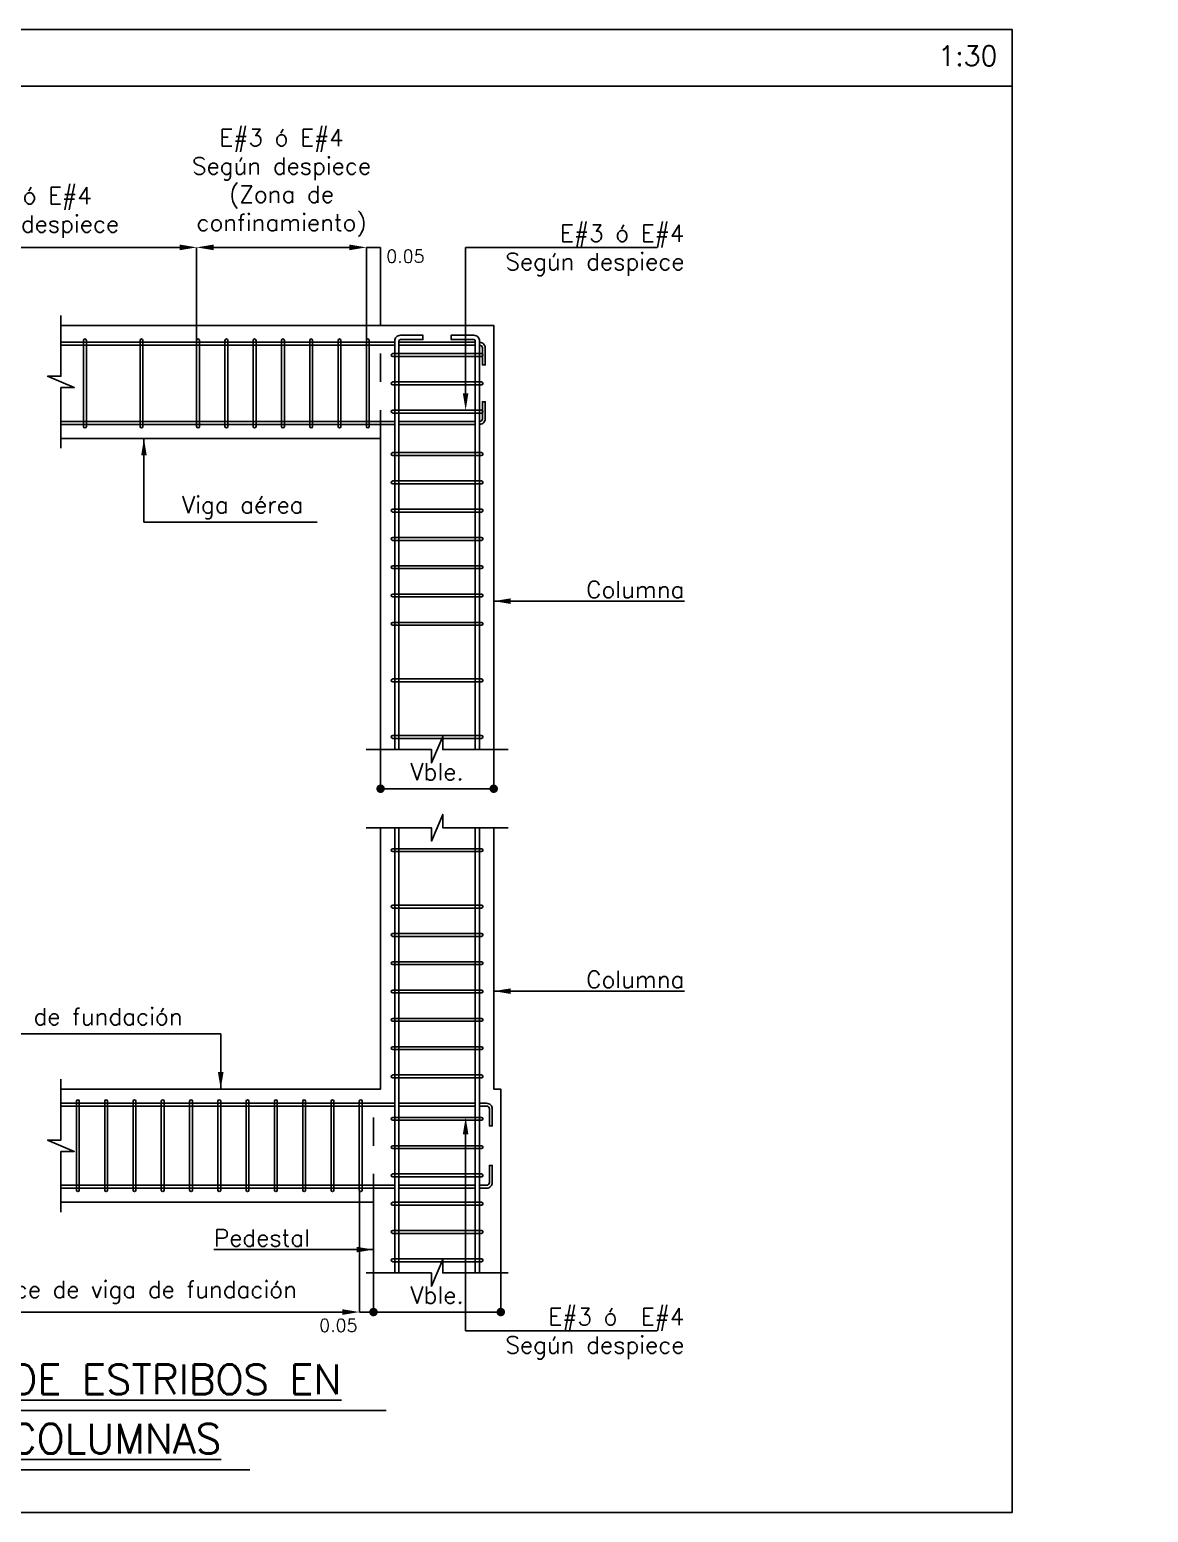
# Model space of a CAD drawing. Header units: millimetres. Extents: x 0 to 197, y -27 to 41.
# Drawn here: x 45.75 to 49.7, y -26.26 to -21.02 of the extents above; entities that cross this region are included whole.
import ezdxf
from ezdxf import colors
from ezdxf.entities.mleader import LeaderData, LeaderLine
from ezdxf.enums import TextEntityAlignment as Align
from ezdxf.math import Vec2, Vec3

# ---------------------------------------------------------------- set-up
doc = ezdxf.new("R2010")
doc.units = ezdxf.units.MM
doc.header["$LTSCALE"] = 0.01
doc.header["$PDMODE"] = 3
doc.linetypes.add('DASHED2', pattern=[0.375, 0.25, -0.125])
for name, color, linetype in [('FC_BORDES', 4, 'Continuous'), ('FC_COTAS', 1, 'Continuous'), ('FC_COTAS @ 100', 1, 'Continuous'), ('FC_COTAS @ 20', 1, 'Continuous'), ('FC_COTAS @ 30', 1, 'Continuous'), ('FC_LINEA CORTE', 1, 'Continuous'), ('FC_PROYECCION', 6, 'DASHED2'), ('FC_R-200', 5, 'Continuous'), ('FC_R-80', 11, 'Continuous'), ('FC_REFUERZO', 5, 'Continuous'), ('FC_REFUERZO 2', 1, 'Continuous')]:
    doc.layers.add(name, color=color, linetype=linetype)
doc.layers.add('FC_HOJA', color=230, linetype='Continuous', plot=False)
doc.layers.add('FC_HOJA @ 20', color=230, linetype='Continuous', plot=False)
doc.styles.add('FC_TEXT', font='romans.shx', dxfattribs={"height": 0.002})
doc.styles.add('FC_TEXT1', font='romans.shx')
doc.dimstyles.new('FC_COTAS', dxfattribs={"dimtxt": 0.0015, "dimasz": 0.001, "dimexe": 0, "dimexo": 0, "dimgap": 0.001, "dimtad": 1, "dimtih": 1, "dimtoh": 1, "dimzin": 0, "dimdsep": 46, "dimtxsty": 'FC_TEXT1', "dimblk": 'DOT', "dimcen": 0.09, "dimclrd": 256, "dimclre": 256, "dimclrt": 256, "dimadec": 0, "dimazin": 0, "dimtfac": 1, "dimtix": 1, "dimtmove": 2, "dimatfit": 3, "dimfxl": 1.002, "dimtolj": 1, "dimtzin": 0, "dimlwd": -1, "dimarcsym": 0})
doc.dimstyles.new('FC_COTAS$7', dxfattribs={"dimtxt": 0.002, "dimasz": 0.002, "dimexe": 0, "dimexo": 0, "dimgap": 0.000375, "dimtad": 2, "dimtih": 1, "dimtoh": 1, "dimzin": 0, "dimdsep": 46, "dimtxsty": 'FC_TEXT1', "dimblk": 'DOT', "dimcen": 0.09, "dimclrd": 256, "dimclre": 256, "dimclrt": 11, "dimadec": 0, "dimazin": 0, "dimtfac": 1, "dimtix": 1, "dimtmove": 2, "dimatfit": 3, "dimfxl": 1.002, "dimtolj": 1, "dimtzin": 0, "dimlwd": -1, "dimarcsym": 0})

# ---------------------------------------------------------------- blocks, each defined once
blk = doc.blocks.new('*U128')
at = {"layer": 'FC_R-200', "color": 4, "ltscale": 1.5}
for points in [[(-0.04201, 0), (0.04201, 0)], [(-0.02595, -0.007), (0.02595, -0.007)]]:
    blk.add_lwpolyline(points, dxfattribs=at)
at = {"layer": 'FC_R-200', "ltscale": 1.5, "style": 'FC_TEXT1'}
for tag, p in [('%%UTÍTULO', (0, 0.00366)), ('%%UTÍTULO1', (0, -0.00334))]:
    blk.add_attdef(tag, text='', height=0.0035, dxfattribs=at).set_placement(p, align=Align.MIDDLE_CENTER)
at = {"layer": 'FC_R-80', "ltscale": 1.5, "style": 'FC_TEXT1'}
blk.add_attdef('ESCALA', text='', height=0.002, dxfattribs=at).set_placement((-0.02542, -0.0087), align=Align.MIDDLE_LEFT)
blk = doc.blocks.new('*U105')
at = {"color": 0}
blk.add_lwpolyline([(0.157, 0.0003), (-0.157, 0.0003, 1), (-0.157, -0.0097), (0.157, -0.0097, 1)], format="xyb", close=True, dxfattribs=at)
blk = doc.blocks.new('*U104')
at = {"color": 0}
blk.add_lwpolyline([(0.152, 0.0003), (-0.152, 0.0003, 1), (-0.152, -0.0097), (0.152, -0.0097, 1)], format="xyb", close=True, dxfattribs=at)
blk = doc.blocks.new('*U122')
at = {"layer": 'FC_LINEA CORTE'}
blk.add_lwpolyline([(0, -0.00782), (0, -0.00067), (0.00157, -0.00067), (-0.00157, 0.00067), (0, 0.00067), (0, 0.00782)], dxfattribs=at)
blk = doc.blocks.new('*U114')
at = {"layer": 'FC_LINEA CORTE'}
blk.add_lwpolyline([(0, -0.00782), (0, -0.00067), (0.00157, -0.00067), (-0.00157, 0.00067), (0, 0.00067), (0, 0.00782)], dxfattribs=at)
blk = doc.blocks.new('*U117')
at = {"layer": 'FC_LINEA CORTE'}
blk.add_lwpolyline([(0.00838, 0), (0.00067, 0), (0.00067, 0.00157), (-0.00068, -0.00157), (-0.00068, 0), (-0.00838, 0)], dxfattribs=at)
blk = doc.blocks.new('*U118')
at = {"layer": 'FC_LINEA CORTE'}
blk.add_lwpolyline([(0.00838, 0), (0.00067, 0), (0.00067, 0.00157), (-0.00068, -0.00157), (-0.00068, 0), (-0.00838, 0)], dxfattribs=at)
blk = doc.blocks.new('*U119')
at = {"layer": 'FC_LINEA CORTE'}
blk.add_lwpolyline([(0.00838, 0), (0.00067, 0), (0.00067, 0.00157), (-0.00068, -0.00157), (-0.00068, 0), (-0.00838, 0)], dxfattribs=at)
blk = doc.blocks.new('*D140')
at = {"layer": 'Defpoints', "color": 0, "transparency": 16777216}
for p in [(46.3371, -21.7853), (45.1561, -22.1139), (46.3371, -22.1139)]:
    blk.add_point(p, dxfattribs=at)
at = {"layer": 'FC_COTAS', "lineweight": -2, "transparency": 16777216}
for p, q in [((45.1561, -22.1139), (45.1561, -21.7853)), ((46.3371, -22.1139), (46.3371, -21.7853))]:
    blk.add_line(p, q, dxfattribs=at)
at = {"layer": 'FC_COTAS', "transparency": 16777216}
blk.add_line((45.2161, -21.7853), (46.2771, -21.7853), dxfattribs=at)
for points in [[(45.2161, -21.7753), (45.2161, -21.7953), (45.1561, -21.7853)], [(46.2771, -21.7753), (46.2771, -21.7953), (46.3371, -21.7853)]]:
    blk.add_solid(points, dxfattribs=at)
at = {"layer": 'FC_COTAS', "transparency": 16777216, "insert": (45.7466, -21.6621), "char_height": 0.045, "attachment_point": 5, "style": 'FC_TEXT1'}
blk.add_mtext('\\A1;{\\H1.3333x;\\C11;E#3 ó E#4\\PSegún despiece}', dxfattribs=at)
blk = doc.blocks.new('*D141')
at = {"layer": 'Defpoints', "color": 0, "transparency": 16777216}
for p in [(46.9371, -21.7853), (46.3371, -22.1139), (46.9371, -22.1139)]:
    blk.add_point(p, dxfattribs=at)
at = {"layer": 'FC_COTAS', "lineweight": -2, "transparency": 16777216}
for p, q in [((46.3371, -22.1139), (46.3371, -21.7853)), ((46.9371, -22.1139), (46.9371, -21.7853))]:
    blk.add_line(p, q, dxfattribs=at)
at = {"layer": 'FC_COTAS', "transparency": 16777216}
blk.add_line((46.3971, -21.7853), (46.8771, -21.7853), dxfattribs=at)
for points in [[(46.3971, -21.7753), (46.3971, -21.7953), (46.3371, -21.7853)], [(46.8771, -21.7753), (46.8771, -21.7953), (46.9371, -21.7853)]]:
    blk.add_solid(points, dxfattribs=at)
at = {"layer": 'FC_COTAS', "transparency": 16777216, "insert": (46.6372, -21.5573), "char_height": 0.045, "attachment_point": 5, "style": 'FC_TEXT1'}
blk.add_mtext('\\A1;{\\H1.3333x;\\C11;E#3 ó E#4\\PSegún despiece\\P(Zona de\\Pconfinamiento)}', dxfattribs=at)
blk = doc.blocks.new('*D146')
at = {"layer": 'Defpoints', "color": 0, "transparency": 16777216}
for p in [(44.5812, -25.1179), (46.9122, -25.1184), (46.9122, -25.549)]:
    blk.add_point(p, dxfattribs=at)
at = {"layer": 'FC_COTAS', "lineweight": -2, "transparency": 16777216}
for p, q in [((44.5812, -25.1179), (44.5812, -25.549)), ((46.9122, -25.1184), (46.9122, -25.549))]:
    blk.add_line(p, q, dxfattribs=at)
at = {"layer": 'FC_COTAS', "transparency": 16777216}
blk.add_line((44.6412, -25.549), (46.8522, -25.549), dxfattribs=at)
for points in [[(44.6412, -25.539), (44.6412, -25.559), (44.5812, -25.549)], [(46.8522, -25.539), (46.8522, -25.559), (46.9122, -25.549)]]:
    blk.add_solid(points, dxfattribs=at)
at = {"layer": 'FC_COTAS', "transparency": 16777216, "insert": (45.7467, -25.479), "char_height": 0.045, "attachment_point": 5, "style": 'FC_TEXT1'}
blk.add_mtext('\\A1;{\\H1.3333x;\\C11;Estribos según despiece de viga de fundación}', dxfattribs=at)
blk = doc.blocks.new('*D147')
at = {"layer": 'Defpoints', "color": 0, "transparency": 16777216}
for p in [(46.9122, -25.1184), (46.9622, -25.4109), (46.9622, -25.549)]:
    blk.add_point(p, dxfattribs=at)
at = {"layer": 'FC_COTAS', "lineweight": -2, "transparency": 16777216}
for p, q in [((46.9122, -25.1184), (46.9122, -25.549)), ((46.9622, -25.4109), (46.9622, -25.549))]:
    blk.add_line(p, q, dxfattribs=at)
at = {"layer": 'FC_COTAS', "transparency": 16777216}
blk.add_line((46.9122, -25.549), (46.9622, -25.549), dxfattribs=at)
at = {"layer": 'FC_COTAS', "transparency": 16777216, "insert": (46.838, -25.5962), "char_height": 0.045, "attachment_point": 5, "style": 'FC_TEXT1'}
blk.add_mtext('\\A1;0.05', dxfattribs=at)
blk = doc.blocks.new('_Dot')
at = {"color": 0, "linetype": 'ByBlock', "lineweight": -2}
blk.add_line((-0.5, 0), (-1, 0), dxfattribs=at)
at = {"color": 0, "linetype": 'ByBlock', "const_width": 0.5}
blk.add_lwpolyline([(-0.25, 0, 1), (0.25, 0, 1)], format="xyb", close=True, dxfattribs=at)
blk = doc.blocks.new('*D148')
at = {"layer": 'Defpoints', "color": 0, "transparency": 16777216}
for p in [(46.9622, -25.4109), (47.4122, -25.4109), (47.4122, -25.549)]:
    blk.add_point(p, dxfattribs=at)
at = {"layer": 'FC_COTAS', "lineweight": -2, "transparency": 16777216}
for p, q in [((46.9622, -25.4109), (46.9622, -25.549)), ((47.4122, -25.4109), (47.4122, -25.549))]:
    blk.add_line(p, q, dxfattribs=at)
at = {"layer": 'FC_COTAS', "transparency": 16777216}
blk.add_line((46.9922, -25.549), (47.3822, -25.549), dxfattribs=at)
at = {"layer": 'FC_COTAS', "transparency": 16777216, "xscale": 0.03, "yscale": 0.03, "zscale": 0.03, "rotation": 180}
blk.add_blockref('_Dot', (46.9622, -25.549), dxfattribs=at)
at = {"layer": 'FC_COTAS', "transparency": 16777216, "xscale": 0.03, "yscale": 0.03, "zscale": 0.03}
blk.add_blockref('_Dot', (47.4122, -25.549), dxfattribs=at)
at = {"layer": 'FC_COTAS', "transparency": 16777216, "insert": (47.1872, -25.489), "char_height": 0.045, "width": 0.168567, "attachment_point": 5, "style": 'FC_TEXT1'}
blk.add_mtext('\\A1;{\\H1.3333x;\\C11;Vble.}', dxfattribs=at)
blk = doc.blocks.new('*D149')
at = {"layer": 'Defpoints', "color": 0, "transparency": 16777216}
for p in [(46.9872, -23.5609), (47.3872, -23.5609), (47.3872, -23.699)]:
    blk.add_point(p, dxfattribs=at)
at = {"layer": 'FC_COTAS', "lineweight": -2, "transparency": 16777216}
for p, q in [((46.9872, -23.5609), (46.9872, -23.699)), ((47.3872, -23.5609), (47.3872, -23.699))]:
    blk.add_line(p, q, dxfattribs=at)
at = {"layer": 'FC_COTAS', "transparency": 16777216}
blk.add_line((47.0172, -23.699), (47.3572, -23.699), dxfattribs=at)
at = {"layer": 'FC_COTAS', "transparency": 16777216, "xscale": 0.03, "yscale": 0.03, "zscale": 0.03, "rotation": 180}
blk.add_blockref('_Dot', (46.9872, -23.699), dxfattribs=at)
at = {"layer": 'FC_COTAS', "transparency": 16777216, "xscale": 0.03, "yscale": 0.03, "zscale": 0.03}
blk.add_blockref('_Dot', (47.3872, -23.699), dxfattribs=at)
at = {"layer": 'FC_COTAS', "transparency": 16777216, "insert": (47.1872, -23.639), "char_height": 0.045, "attachment_point": 5, "style": 'FC_TEXT1'}
blk.add_mtext('\\A1;{\\H1.3333x;\\C11;Vble.}', dxfattribs=at)
blk = doc.blocks.new('*D157')
at = {"layer": 'Defpoints', "color": 0, "transparency": 16777216}
for p in [(46.9872, -21.7853), (46.9872, -22.0609), (46.9371, -22.1139)]:
    blk.add_point(p, dxfattribs=at)
at = {"layer": 'FC_COTAS', "lineweight": -2, "transparency": 16777216}
for p, q in [((46.9371, -22.1139), (46.9371, -21.7853)), ((46.9872, -22.0609), (46.9872, -21.7853))]:
    blk.add_line(p, q, dxfattribs=at)
at = {"layer": 'FC_COTAS', "transparency": 16777216}
blk.add_line((46.9371, -21.7853), (46.9872, -21.7853), dxfattribs=at)
at = {"layer": 'FC_COTAS', "transparency": 16777216, "insert": (47.0751, -21.8167), "char_height": 0.045, "attachment_point": 5, "style": 'FC_TEXT1'}
blk.add_mtext('\\A1;0.05', dxfattribs=at)
blk = doc.blocks.new('FC_B_Convencion de estribos_1')
at = {"layer": 'FC_COTAS @ 100', "ltscale": 0.6}
ml = blk.add_multileader_mtext('Standard', dxfattribs=at)
ml.set_content('Diámetro de barra', color=11, style='FC_TEXT1')
ml.set_leader_properties()
ml.build(insert=Vec2(0, 0))
ml.multileader.update_dxf_attribs({"text_left_attachment_type": 6, "text_right_attachment_type": 6, "dogleg_length": 0.008, "arrow_head_size": 0.15, "scale": 100})
ctx = ml.context
ctx.base_point, ctx.scale, ctx.char_height, ctx.arrow_head_size, ctx.landing_gap_size, ctx.plane_origin = Vec3(-0.0199, 3.2168), 100, 0.15, 0.15, 0.1, Vec3(1.1269, 3.7571)
ctx.left_attachment, ctx.right_attachment = 6, 6
notes = []
notes.append((ctx, [(0, (1, 1, 0), (1.6502, 3.2168), (-1, 0), 0.513, [(0, [(2.0334, 3.2168)], 0, [])])]))
ctx.mtext.insert, ctx.mtext.width, ctx.mtext.line_spacing_style, ctx.mtext.flow_direction = Vec3(0.0801, 3.3968), 1.306762, 2, 5
ml = blk.add_multileader_mtext('Standard', dxfattribs=at)
ml.set_content('Separación', color=11, style='FC_TEXT1')
ml.set_leader_properties()
ml.build(insert=Vec2(0, 0))
ml.multileader.update_dxf_attribs({"text_left_attachment_type": 6, "text_right_attachment_type": 6, "dogleg_length": 0.008, "arrow_head_size": 0.15, "scale": 100})
ctx = ml.context
ctx.base_point, ctx.scale, ctx.char_height, ctx.arrow_head_size, ctx.landing_gap_size, ctx.plane_origin = Vec3(-0.0067, 2.1926), 100, 0.15, 0.15, 0.1, Vec3(1.4222, 2.7247)
ctx.left_attachment, ctx.right_attachment = 6, 6
notes.append((ctx, [(0, (1, 1, 0), (1.8578, 2.1926), (-1, 0), 0.486, [(0, [(2.5167, 2.1926)], 0, [])])]))
ctx.mtext.insert, ctx.mtext.width, ctx.mtext.line_spacing_style, ctx.mtext.flow_direction = Vec3(0.0933, 2.3926), 1.306762, 2, 5
ml = blk.add_multileader_mtext('Standard', dxfattribs=at)
ml.set_content('Cantidad de ramas verticales(**)', color=11, style='FC_TEXT1')
ml.set_leader_properties()
ml.build(insert=Vec2(0, 0))
ml.multileader.update_dxf_attribs({"has_dogleg": 0, "text_left_attachment_type": 6, "text_right_attachment_type": 6, "dogleg_length": 0.008, "arrow_head_size": 0.15, "scale": 100})
ctx = ml.context
ctx.base_point, ctx.scale, ctx.char_height, ctx.arrow_head_size, ctx.landing_gap_size, ctx.plane_origin = Vec3(0.0043, 1.0619), 100, 0.15, 0.15, 0.1, Vec3(0.5183, 1.749)
ctx.left_attachment, ctx.right_attachment = 6, 6
notes.append((ctx, [(0, (1, 1, 0), (1.8571, 1.0619), (-1, 0), 0.217, [(0, [(1.9564, 1.0619)], 0, [])])]))
ctx.mtext.insert, ctx.mtext.width, ctx.mtext.line_spacing_style, ctx.mtext.flow_direction = Vec3(0.1043, 1.2619), 1.595804, 2, 5
for ctx, leaders in notes:
    for number, flags, end, landing, length, lines in leaders:
        leader = LeaderData()
        leader.index, (leader.has_last_leader_line, leader.has_dogleg_vector, leader.attachment_direction) = number, flags
        leader.last_leader_point, leader.dogleg_vector, leader.dogleg_length = Vec3(end), Vec3(landing), length
        for number, points, colour, breaks in lines:
            line = LeaderLine()
            line.index, line.vertices, line.color, line.breaks = number, Vec3.list(points), colors.encode_raw_color(colour), breaks
            leader.lines.append(line)
        ctx.leaders.append(leader)

msp = doc.modelspace()

# ---------------------------------------------------------------- linework, layer by layer
at = {"layer": 'FC_BORDES'}
for points in [[(45.8572, -22.0609), (47.3872, -22.0609), (47.3872, -23.5609)], [(45.8572, -22.4609), (46.9872, -22.4609), (46.9872, -23.5609)], [(45.8572, -24.7609), (46.9872, -24.7609), (46.9872, -23.8372)], [(47.4122, -25.4109), (47.4122, -24.7609), (47.3872, -24.7609), (47.3872, -23.8372)], [(45.8572, -25.1609), (46.9622, -25.1609), (46.9622, -25.4109)]]:
    msp.add_lwpolyline(points, dxfattribs=at)
at = {"layer": 'FC_HOJA', "ltscale": 0.6}
msp.add_lwpolyline([(42.5969, -21.2156), (49.2202, -21.2156)], dxfattribs=at)
at = {"layer": 'FC_PROYECCION', "ltscale": 0.6}
for points in [[(46.9872, -22.4609), (46.9872, -22.0609)], [(46.9622, -25.1609), (46.9622, -24.7609)]]:
    msp.add_lwpolyline(points, dxfattribs=at)
at = {"layer": 'FC_REFUERZO', "color": 3}
for points in [[(47.0522, -23.5609), (47.0522, -22.1162, -0.414214), (47.0572, -22.1112), (47.1372, -22.1112), (47.1372, -22.0962), (47.0572, -22.0962, 0.414214), (47.0372, -22.1162), (47.0372, -23.5609)], [(47.3222, -23.5609), (47.3222, -22.1162, 0.414214), (47.3172, -22.1112), (47.2372, -22.1112), (47.2372, -22.0962), (47.3172, -22.0962, -0.414214), (47.3372, -22.1162), (47.3372, -23.5609)]]:
    msp.add_lwpolyline(points, format="xyb", dxfattribs=at)
for points in [[(47.0372, -23.8372), (47.0372, -25.4109)], [(47.0522, -25.4109), (47.0522, -23.8372)], [(47.3222, -25.4109), (47.3222, -23.8372)], [(47.3372, -23.8372), (47.3372, -25.4109)]]:
    msp.add_lwpolyline(points, dxfattribs=at)
at = {"layer": 'FC_REFUERZO 2'}
for points in [[(47.0372, -22.1209), (45.8572, -22.1209)], [(45.8572, -22.1309), (47.0372, -22.1309)], [(47.3222, -22.1209), (47.0522, -22.1209)], [(47.0522, -22.1309), (47.3222, -22.1309)], [(45.8572, -22.4009), (47.0372, -22.4009)], [(47.0372, -22.4109), (45.8572, -22.4109)], [(47.0522, -22.4009), (47.3222, -22.4009)], [(47.3222, -22.4109), (47.0522, -22.4109)], [(47.0372, -24.8109), (45.8572, -24.8109)], [(45.8572, -24.8209), (47.0372, -24.8209)], [(47.3222, -24.8109), (47.0522, -24.8109)], [(47.0522, -24.8209), (47.3222, -24.8209)], [(45.8572, -25.1009), (47.0372, -25.1009)], [(47.0522, -25.1009), (47.3222, -25.1009)], [(47.0372, -25.1109), (45.8572, -25.1109)], [(47.3222, -25.1109), (47.0522, -25.1109)]]:
    msp.add_lwpolyline(points, dxfattribs=at)
for points in [[(47.3372, -22.1309, -0.414214), (47.3472, -22.1409), (47.3472, -22.2009), (47.3572, -22.2009), (47.3572, -22.1409, 0.414214), (47.3372, -22.1209)], [(47.3372, -22.4009, 0.414214), (47.3472, -22.3909), (47.3472, -22.3309), (47.3572, -22.3309), (47.3572, -22.3909, -0.414214), (47.3372, -22.4109)], [(47.3372, -24.8209), (47.3622, -24.8209, -0.414214), (47.3722, -24.8309), (47.3722, -24.8909), (47.3822, -24.8909), (47.3822, -24.8309, 0.414214), (47.3622, -24.8109), (47.3372, -24.8109)], [(47.3372, -25.1009), (47.3622, -25.1009, 0.414214), (47.3722, -25.0909), (47.3722, -25.0309), (47.3822, -25.0309), (47.3822, -25.0909, -0.414214), (47.3622, -25.1109), (47.3372, -25.1109)]]:
    msp.add_lwpolyline(points, format="xyb", dxfattribs=at)

# ---------------------------------------------------------------- block references
at = {"layer": 'FC_LINEA CORTE', "xscale": 30, "yscale": 30, "zscale": 30}
for name, p in [('*U122', (45.8572, -22.2609)), ('*U118', (47.1872, -23.8372))]:
    msp.add_blockref(name, p, dxfattribs=at)
at = {"layer": 'FC_R-200', "xscale": 30, "yscale": 30, "zscale": 30}
msp.add_blockref('*U128', (45.7467, -25.8966), dxfattribs=at).add_auto_attribs({'%%UTÍTULO': '%%ULOCALIZACIÓN DE ESTRIBOS EN', '%%UTÍTULO1': '%%UVIGAS Y COLUMNAS', 'ESCALA': 'ESC. 1:30'})

# ---------------------------------------------------------------- texts
at = {"layer": 'FC_COTAS @ 30', "color": 11, "char_height": 0.06, "style": 'FC_TEXT1'}
for s, insert, attachment_point in [('Viga aérea', (46.2856, -22.7451), 7), ('Columna', (48.0613, -23.0247), 9), ('Columna', (48.0613, -24.4033), 9), ('Viga de fundación', (46.2875, -24.5544), 9), ('\\A1;Pedestal', (46.3983, -25.3169), 7)]:
    msp.add_mtext(s, dxfattribs=dict(at, insert=insert, attachment_point=attachment_point))
at = {"layer": 'FC_HOJA @ 20', "insert": (49.1682, -21.1081), "char_height": 0.07, "attachment_point": 6, "style": 'FC_TEXT'}
msp.add_mtext('1:30', dxfattribs=at)

# ---------------------------------------------------------------- dimensions: what is measured, and where the dimension line sits
at = {"layer": 'FC_COTAS @ 30'}
for base, p1, p2, picture, middle in [((47.3872, -23.699), (46.9872, -23.5609), (47.3872, -23.5609), '*D149', (47.1872, -23.639)), ((47.4122, -25.549), (46.9622, -25.4109), (47.4122, -25.4109), '*D148', (47.1872, -25.489))]:
    dim = msp.add_linear_dim(base=base, p1=p1, p2=p2, text='{\\H1.3333x;\\C11;Vble.}', dimstyle='FC_COTAS', override={"dimscale": 30, "dimtix": 1, "dimtofl": 1, "dimtmove": 2, "dimatfit": 1}, dxfattribs=at)
    dim.commit()
    dim.dimension.update_dxf_attribs({"geometry": picture, "text_midpoint": middle})

# ---------------------------------------------------------------- leaders
at = {"layer": 'FC_COTAS @ 30', "annotation_type": 0, "has_hookline": 1}
for points, hookline_direction, text_width in [([(46.1508, -22.4609), (46.1508, -22.7563), (46.2744, -22.7563)], 0, 0.4771), ([(47.3872, -23.0359), (47.6843, -23.0359)], 0, 0.3657), ([(47.3872, -24.4146), (47.6843, -24.4146)], 0, 0.3657), ([(46.4222, -24.7609), (46.4222, -24.5656), (46.2987, -24.5656)], 1, 0.8286), ([(46.9622, -25.3282), (46.7638, -25.3282)], 1, 0.3543)]:
    msp.add_leader(points, dimstyle='FC_COTAS$7', override={"dimscale": 30, "dimgap": 0.000375, "dimtad": 1}, dxfattribs=dict(at, hookline_direction=hookline_direction, text_width=text_width))

# ---------------------------------------------------------------- next in the draw order: block references
at = {"layer": 'FC_REFUERZO 2', "rotation": 89.99999999999999}
for name, p in [('*U104', (45.9374, -22.2659)), ('*U104', (46.1374, -22.2659)), ('*U104', (46.3374, -22.2659)), ('*U104', (46.4374, -22.2659)), ('*U104', (46.5374, -22.2659)), ('*U104', (46.6374, -22.2659)), ('*U104', (46.7374, -22.2659)), ('*U104', (46.8374, -22.2659)), ('*U104', (46.9374, -22.2659)), ('*U105', (45.9124, -24.9609)), ('*U105', (46.0124, -24.9609)), ('*U105', (46.1124, -24.9609)), ('*U105', (46.2124, -24.9609)), ('*U105', (46.3124, -24.9609)), ('*U105', (46.4124, -24.9609)), ('*U105', (46.5124, -24.9609)), ('*U105', (46.6124, -24.9609)), ('*U105', (46.7124, -24.9609)), ('*U105', (46.8124, -24.9609)), ('*U105', (46.9124, -24.9609))]:
    msp.add_blockref(name, p, dxfattribs=at)
at = {"layer": 'FC_REFUERZO 2'}
for p in [(47.1872, -22.1612), (47.1872, -22.2612), (47.1872, -22.3612), (47.1872, -22.5112), (47.1872, -22.6112), (47.1872, -22.7112), (47.1872, -22.8112), (47.1872, -22.9112), (47.1872, -23.0112), (47.1872, -23.1112), (47.1872, -23.3112), (47.1872, -23.5112), (47.1872, -23.9112), (47.1872, -24.1112), (47.1872, -24.2112), (47.1872, -24.3112), (47.1872, -24.4112), (47.1872, -24.5112), (47.1872, -24.6112), (47.1872, -24.7112), (47.1872, -24.8612), (47.1872, -24.9612), (47.1872, -25.0612), (47.1872, -25.1612), (47.1872, -25.2612), (47.1872, -25.3612)]:
    msp.add_blockref('*U105', p, dxfattribs=at)

# ---------------------------------------------------------------- next in the draw order: linework, layer by layer
at = {"layer": 'FC_HOJA', "ltscale": 0.6}
msp.add_lwpolyline([(42.5969, -21.0156), (49.2202, -21.0156), (49.2202, -26.2571), (42.5969, -26.2571)], close=True, dxfattribs=at)

# ---------------------------------------------------------------- next in the draw order: block references
msp.add_blockref('FC_B_Convencion de estribos_1', (37.6442, -26.3039))
at = {"layer": 'FC_LINEA CORTE', "xscale": 30, "yscale": 30, "zscale": 30}
for name, p in [('*U119', (47.1872, -23.5609)), ('*U114', (45.8572, -24.9609)), ('*U117', (47.1872, -25.4109))]:
    msp.add_blockref(name, p, dxfattribs=at)

# ---------------------------------------------------------------- next in the draw order: dimensions: what is measured, and where the dimension line sits
at = {"layer": 'FC_COTAS @ 30'}
dim = msp.add_linear_dim(base=(46.9371, -21.7853), p1=(46.3371, -22.1139), p2=(46.9371, -22.1139), text='{\\H1.3333x;\\C11;E#3 ó E#4\\PSegún despiece\\P(Zona de\\Pconfinamiento)}', dimstyle='FC_COTAS', override={"dimscale": 30, "dimasz": 0.002, "dimsah": 1, "dimtix": 1, "dimtofl": 1, "dimtmove": 2, "dimatfit": 1}, dxfattribs=at)
dim.commit()
dim.dimension.update_dxf_attribs({"geometry": '*D141', "text_midpoint": (46.6372, -21.5573), "dimtype": 128})
for base, p1, p2, text, picture, middle in [((46.3371, -21.7853), (45.1561, -22.1139), (46.3371, -22.1139), '{\\H1.3333x;\\C11;E#3 ó E#4\\PSegún despiece}', '*D140', (45.7466, -21.6621)), ((46.9122, -25.549), (44.5812, -25.1179), (46.9122, -25.1184), '{\\H1.3333x;\\C11;Estribos según despiece de viga de fundación}', '*D146', (45.7467, -25.479))]:
    dim = msp.add_linear_dim(base=base, p1=p1, p2=p2, text=text, dimstyle='FC_COTAS', override={"dimscale": 30, "dimasz": 0.002, "dimsah": 1, "dimtix": 1, "dimtofl": 1, "dimtmove": 2, "dimatfit": 1}, dxfattribs=at)
    dim.commit()
    dim.dimension.update_dxf_attribs({"geometry": picture, "text_midpoint": middle})
for base, p1, p2, picture, middle in [((46.9872, -21.7853), (46.9371, -22.1139), (46.9872, -22.0609), '*D157', (47.0751, -21.8167)), ((46.9622, -25.549), (46.9122, -25.1184), (46.9622, -25.4109), '*D147', (46.838, -25.5962))]:
    dim = msp.add_linear_dim(base=base, p1=p1, p2=p2, dimstyle='FC_COTAS', override={"dimscale": 30, "dimtix": 1, "dimtofl": 1, "dimtmove": 2, "dimatfit": 1}, dxfattribs=at)
    dim.commit()
    dim.dimension.update_dxf_attribs({"geometry": picture, "text_midpoint": middle, "dimtype": 128})

# ---------------------------------------------------------------- next in the draw order: leaders
at = {"layer": 'FC_COTAS @ 20'}
ml = msp.add_multileader_mtext('Standard', dxfattribs=at)
ml.set_content('Refuerzo de pedestal #4 a máx 0.20 L=0.85', color=11, style='FC_TEXT1')
ml.set_leader_properties()
ml.build(insert=Vec2(0, 0))
ml.multileader.update_dxf_attribs({"text_left_attachment_type": 6, "text_right_attachment_type": 6, "dogleg_length": 0.008, "arrow_head_size": 0.04, "scale": 20})
ctx = ml.context
ctx.base_point, ctx.scale, ctx.char_height, ctx.arrow_head_size, ctx.landing_gap_size, ctx.plane_origin = Vec3(53.1532, -24.7709), 20, 0.04, 0.04, 0.02, Vec3(52.4355, -25.5939)
ctx.left_attachment, ctx.right_attachment, ctx.text_align_type = 6, 6, 2
notes = []
notes.append((ctx, [(0, (1, 1, 0), (52.6416, -24.7709), (1, 0), 0.5117, [(1, [(52.3853, -24.7709), (51.8503, -24.7709)], 0, [])])]))
ctx.mtext.insert, ctx.mtext.width, ctx.mtext.alignment, ctx.mtext.line_spacing_style, ctx.mtext.flow_direction = Vec3(53.7142, -24.7229), 0.591542, 3, 2, 5
at = {"layer": 'FC_COTAS @ 30'}
ml = msp.add_multileader_mtext('Standard', dxfattribs=at)
ml.set_content('E#3 ó E#4\\PSegún despiece', color=11, style='FC_TEXT1')
ml.set_leader_properties()
ml.build(insert=Vec2(0, 0))
ml.multileader.update_dxf_attribs({"text_left_attachment_type": 6, "text_right_attachment_type": 6, "dogleg_length": 0.008, "arrow_head_size": 0.06, "scale": 30})
ctx = ml.context
ctx.base_point, ctx.scale, ctx.char_height, ctx.arrow_head_size, ctx.landing_gap_size, ctx.plane_origin = Vec3(47.3313, -21.7853), 30, 0.06, 0.06, 0.03, Vec3(47.2879, -22.3609)
ctx.left_attachment, ctx.right_attachment, ctx.text_align_type = 6, 6, 2
notes.append((ctx, [(0, (1, 1, 0), (47.2879, -21.7853), (1, 0), 0.0433, [(2, [(47.2879, -22.3609), (47.2879, -22.2609), (47.2879, -22.1609)], 0, [])])]))
ctx.mtext.insert, ctx.mtext.alignment, ctx.mtext.line_spacing_style, ctx.mtext.flow_direction = Vec3(48.0613, -21.7053), 3, 2, 5
ml = msp.add_multileader_mtext('Standard', dxfattribs=at)
ml.set_content('E#3 ó  E#4\\PSegún despiece', color=11, style='FC_TEXT1')
ml.set_leader_properties()
ml.build(insert=Vec2(0, 0))
ml.multileader.update_dxf_attribs({"text_left_attachment_type": 6, "text_right_attachment_type": 6, "dogleg_length": 0.008, "arrow_head_size": 0.06, "scale": 30})
ctx = ml.context
ctx.base_point, ctx.scale, ctx.char_height, ctx.arrow_head_size, ctx.landing_gap_size, ctx.plane_origin = Vec3(47.3313, -25.6153), 30, 0.06, 0.06, 0.03, Vec3(47.2879, -26.5293)
ctx.left_attachment, ctx.right_attachment, ctx.text_align_type = 6, 6, 2
notes.append((ctx, [(0, (1, 1, 0), (47.2879, -25.6153), (1, 0), 0.0433, [(5, [(47.2879, -24.8609), (47.2879, -24.9609), (47.2879, -25.0609), (47.2879, -25.1709), (47.2879, -25.2709), (47.2879, -25.3709)], 0, [])])]))
ctx.mtext.insert, ctx.mtext.alignment, ctx.mtext.line_spacing_style, ctx.mtext.flow_direction = Vec3(48.0613, -25.5353), 3, 2, 5
for ctx, leaders in notes:
    for number, flags, end, landing, length, lines in leaders:
        leader = LeaderData()
        leader.index, (leader.has_last_leader_line, leader.has_dogleg_vector, leader.attachment_direction) = number, flags
        leader.last_leader_point, leader.dogleg_vector, leader.dogleg_length = Vec3(end), Vec3(landing), length
        for number, points, colour, breaks in lines:
            line = LeaderLine()
            line.index, line.vertices, line.color, line.breaks = number, Vec3.list(points), colors.encode_raw_color(colour), breaks
            leader.lines.append(line)
        ctx.leaders.append(leader)

doc.saveas('drawing.dxf')
